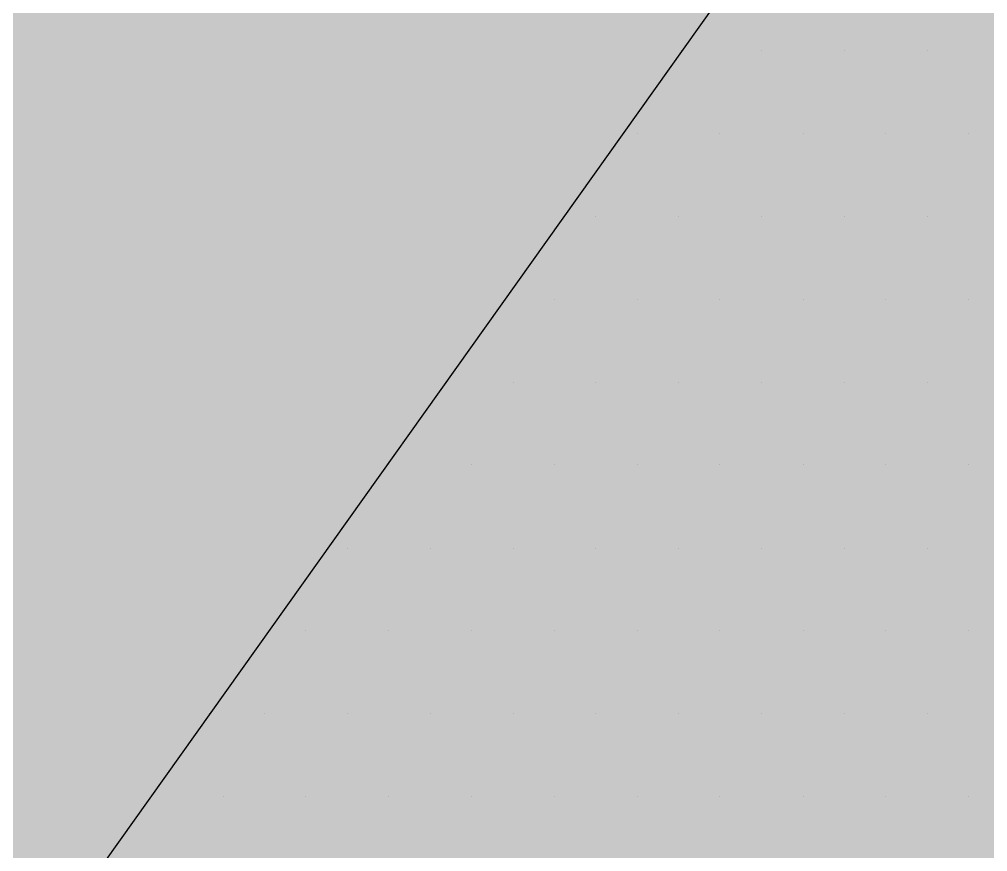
# Paper-space layout 'Layout1' of a CAD drawing. Extents: x -43 to 2298, y -18 to 768.
# Drawn here: x 133.124 to 133.767, y 261.163 to 261.716 of the extents above; entities that cross this region are included whole.
import ezdxf

# ---------------------------------------------------------------- set-up
doc = ezdxf.new("R2010")
doc.units = 0
doc.header["$LTSCALE"] = 2
doc.linetypes.add('CACHEX2', pattern=[0.75, 0.5, -0.25])
doc.layers.add('CARTOUCHE', color=7, linetype='Continuous')
doc.layers.add('LOGO', color=7, linetype='Continuous')

# ---------------------------------------------------------------- blocks, each defined once
blk = doc.blocks.new('A$C715108E3')
at = {"layer": 'LOGO', "color": 131}
for p, q in [((-20.7041, -13.8809), (-20.7041, -13.8809)), ((-20.6153, -13.8809), (-20.6153, -13.8809)), ((-20.524, -13.8809), (-20.524, -13.8809)), ((-20.4322, -13.8809), (-20.4322, -13.8809)), ((-20.7697, -13.9735), (-20.7697, -13.9735)), ((-20.7528, -13.9735), (-20.7528, -13.9735)), ((-20.6616, -13.9735), (-20.6616, -13.9735)), ((-20.5695, -13.9735), (-20.5695, -13.9735)), ((-20.4779, -13.9735), (-20.4779, -13.9735)), ((-20.3864, -13.9735), (-20.3864, -13.9735)), ((-20.8351, -14.065), (-20.8351, -14.065)), ((-20.7993, -14.065), (-20.7993, -14.065)), ((-20.7073, -14.065), (-20.7073, -14.065)), ((-20.6153, -14.065), (-20.6153, -14.065)), ((-20.524, -14.065), (-20.524, -14.065)), ((-20.4322, -14.065), (-20.4322, -14.065)), ((-20.9003, -14.1574), (-20.9003, -14.1574)), ((-20.8448, -14.1574), (-20.8448, -14.1574)), ((-20.7528, -14.1574), (-20.7528, -14.1574)), ((-20.6616, -14.1574), (-20.6616, -14.1574)), ((-20.5695, -14.1574), (-20.5695, -14.1574)), ((-20.4779, -14.1574), (-20.4779, -14.1574)), ((-20.3864, -14.1574), (-20.3864, -14.1574)), ((-20.9655, -14.2488), (-20.9655, -14.2488)), ((-20.8904, -14.2488), (-20.8904, -14.2488)), ((-20.7993, -14.2488), (-20.7993, -14.2488)), ((-20.7073, -14.2488), (-20.7073, -14.2488)), ((-20.6153, -14.2488), (-20.6153, -14.2488)), ((-20.524, -14.2488), (-20.524, -14.2488)), ((-20.4322, -14.2488), (-20.4322, -14.2488)), ((-21.0309, -14.3401), (-21.0309, -14.3401)), ((-21.0281, -14.3401), (-21.0281, -14.3401)), ((-20.9367, -14.3401), (-20.9367, -14.3401)), ((-20.8448, -14.3401), (-20.8448, -14.3401)), ((-20.7528, -14.3401), (-20.7528, -14.3401)), ((-20.6616, -14.3401), (-20.6616, -14.3401)), ((-20.5695, -14.3401), (-20.5695, -14.3401)), ((-20.4779, -14.3401), (-20.4779, -14.3401)), ((-20.3864, -14.3401), (-20.3864, -14.3401)), ((-21.096, -14.4325), (-21.096, -14.4325)), ((-21.0742, -14.4325), (-21.0742, -14.4325)), ((-20.9824, -14.4325), (-20.9824, -14.4325)), ((-20.8904, -14.4325), (-20.8904, -14.4325)), ((-20.7993, -14.4325), (-20.7993, -14.4325)), ((-20.7073, -14.4325), (-20.7073, -14.4325)), ((-20.6153, -14.4325), (-20.6153, -14.4325)), ((-20.524, -14.4325), (-20.524, -14.4325)), ((-20.4322, -14.4325), (-20.4322, -14.4325)), ((-21.1612, -14.5238), (-21.1612, -14.5238)), ((-21.12, -14.5238), (-21.12, -14.5238)), ((-21.0281, -14.5238), (-21.0281, -14.5238)), ((-20.9367, -14.5238), (-20.9367, -14.5238)), ((-20.8448, -14.5238), (-20.8448, -14.5238)), ((-20.7528, -14.5238), (-20.7528, -14.5238)), ((-20.6616, -14.5238), (-20.6616, -14.5238)), ((-20.5695, -14.5238), (-20.5695, -14.5238)), ((-20.4779, -14.5238), (-20.4779, -14.5238)), ((-20.3864, -14.5238), (-20.3864, -14.5238)), ((-21.2268, -14.6152), (-21.2268, -14.6152)), ((-21.1661, -14.6152), (-21.1661, -14.6152)), ((-21.0742, -14.6152), (-21.0742, -14.6152)), ((-20.9824, -14.6152), (-20.9824, -14.6152)), ((-20.8904, -14.6152), (-20.8904, -14.6152)), ((-20.7993, -14.6152), (-20.7993, -14.6152)), ((-20.7073, -14.6152), (-20.7073, -14.6152)), ((-20.6153, -14.6152), (-20.6153, -14.6152)), ((-20.524, -14.6152), (-20.524, -14.6152)), ((-20.4322, -14.6152), (-20.4322, -14.6152)), ((-21.292, -14.7076), (-21.292, -14.7076)), ((-21.2118, -14.7076), (-21.2118, -14.7076)), ((-21.12, -14.7076), (-21.12, -14.7076)), ((-21.0281, -14.7076), (-21.0281, -14.7076)), ((-20.9367, -14.7076), (-20.9367, -14.7076)), ((-20.8448, -14.7076), (-20.8448, -14.7076)), ((-20.7528, -14.7076), (-20.7528, -14.7076)), ((-20.6616, -14.7076), (-20.6616, -14.7076)), ((-20.5695, -14.7076), (-20.5695, -14.7076)), ((-20.4779, -14.7076), (-20.4779, -14.7076)), ((-20.3864, -14.7076), (-20.3864, -14.7076))]:
    blk.add_line(p, q, dxfattribs=at)
blk.add_lwpolyline([(-17.1584, -8.2441), (-18.0286, -7.9298), (-18.0526, -7.5674), (-19.5918, -4.1428), (-19.9715, -4.6917), (-20.3358, -5.3705), (-20.5244, -6.0493), (-18.8268, -9.8581), (-21.759, -9.5491), (-21.8471, -10.1027), (-21.9097, -10.8565), (-21.9352, -11.1957), (-19.0429, -11.5482), (-21.5982, -15.1374), (-21.3595, -15.879), (-21.1447, -16.5576), (-21.0193, -16.9601), (-20.5289, -16.3696), (-17.1333, -11.706)], dxfattribs=at)
blk = doc.blocks.new('A$C581E6685')
at = {"layer": 'LOGO', "color": 32, "linetype": 'CACHEX2', "ltscale": 1.5}
blk.add_ellipse((-38.0538, 23.8138), major_axis=(-19.0311, -3.534), ratio=0.590567, dxfattribs=at)
at = {"layer": 'LOGO', "color": 32}
blk.add_ellipse((-37.6144, 23.8499), major_axis=(-13.5768, -4.2839), ratio=0.791971, dxfattribs=at)
at = {"layer": 'CARTOUCHE'}
blk.add_blockref('A$C715108E3', (-31.6739, 36.3189), dxfattribs=at)

psp = doc.layouts.get("Layout1")

# ---------------------------------------------------------------- hatches: boundary and pattern name
at = {"layer": 'CARTOUCHE', "true_color": 0xffffff}
h = psp.add_hatch(color=7, dxfattribs=at)
h.dxf.hatch_style = 1
edge = h.paths.add_edge_path()
edge.add_spline(control_points=[(127.71967, 272.47485), (127.71967, 261.58368), (127.71967, 250.69252), (127.71967, 246.85252), (131.55967, 246.85252), (177.09893, 246.85252), (222.6382, 246.85252), (226.4782, 246.85252), (226.4782, 250.69252), (226.4782, 261.58368), (226.4782, 272.47485), (226.4782, 276.31485), (222.6382, 276.31485), (177.09893, 276.31485), (131.55967, 276.31485), (127.71967, 276.31485), (127.71967, 272.47485)], knot_values=[0, 0, 0, 1, 1, 2.570796, 2.570796, 3.570796, 3.570796, 5.141593, 5.141593, 6.141593, 6.141593, 7.712389, 7.712389, 8.712389, 8.712389, 10.283185, 10.283185, 10.283185], weights=[1, 1, 1, 0.707107, 1, 1, 1, 0.707107, 1, 1, 1, 0.707107, 1, 1, 1, 0.707107, 1], degree=2, periodic=0)

# ---------------------------------------------------------------- linework, layer by layer
at = {"layer": 'CARTOUCHE'}
psp.add_rational_spline([(127.71967, 272.47485), (127.71967, 261.58368), (127.71967, 250.69252), (127.71967, 246.85252), (131.55967, 246.85252), (177.09893, 246.85252), (222.6382, 246.85252), (226.4782, 246.85252), (226.4782, 250.69252), (226.4782, 261.58368), (226.4782, 272.47485), (226.4782, 276.31485), (222.6382, 276.31485), (177.09893, 276.31485), (131.55967, 276.31485), (127.71967, 276.31485), (127.71967, 272.47485)], [1, 1, 1, 0.707106781187, 1, 1, 1, 0.707106781187, 1, 1, 1, 0.707106781187, 1, 1, 1, 0.707106781187, 1], degree=2, knots=[0, 0, 0, 1, 1, 2.570796, 2.570796, 3.570796, 3.570796, 5.141593, 5.141593, 6.141593, 6.141593, 7.712389, 7.712389, 8.712389, 8.712389, 10.283185, 10.283185, 10.283185], dxfattribs=at)

# ---------------------------------------------------------------- block references
at = {"layer": 'CARTOUCHE', "xscale": 0.6, "yscale": 0.6, "zscale": 0.6}
psp.add_blockref('A$C581E6685', (164.99041, 248.2331), dxfattribs=at)

doc.saveas('drawing.dxf')
